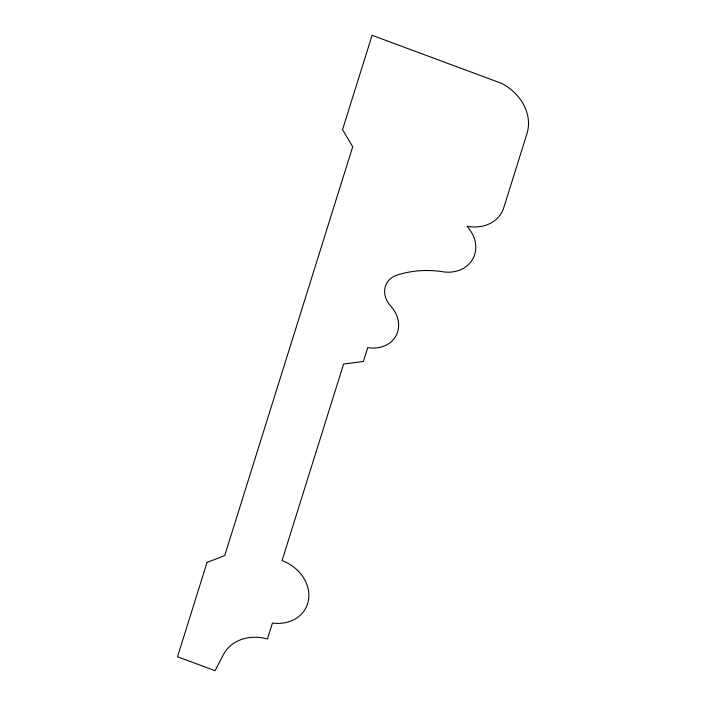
<?xml version="1.0" encoding="UTF-8"?>
<svg xmlns="http://www.w3.org/2000/svg" width="706" height="706" viewBox="0 0 706 706"><rect width="100%" height="100%" fill="white"/><g stroke="black" fill="none" stroke-linecap="round" stroke-linejoin="round"><path stroke-width="1.06" d="M207.052 562.417L177.515 656.765L215.056 670.7L223.343 654.797A42.148 35.309 27.5 0 1 267.45 638.983L272.445 623.019A37.409 31.338 27.5 0 0 308.566 599.676A37.409 31.338 27.5 0 0 282.056 560.599L343.593 364.058L363.378 361.498L367.738 347.59A30.57 25.61 27.5 0 0 395.484 336.7A30.57 25.61 27.5 0 0 392.051 307.657L388.556 303.342A23.219 19.45 27.5 0 1 398.06 274.802A98.849 82.805 27.5 0 1 441.056 271.466A33.288 27.878 27.5 0 0 472.676 259.226A33.288 27.878 27.5 0 0 466.878 226.211A36.641 30.693 27.5 0 0 503.907 207.273L526.914 133.796A45.996 38.53 27.5 0 0 501.754 83.432L372.088 35.3L342.542 129.648L352.709 146.76L224.702 555.622L207.052 562.417"/></g></svg>
